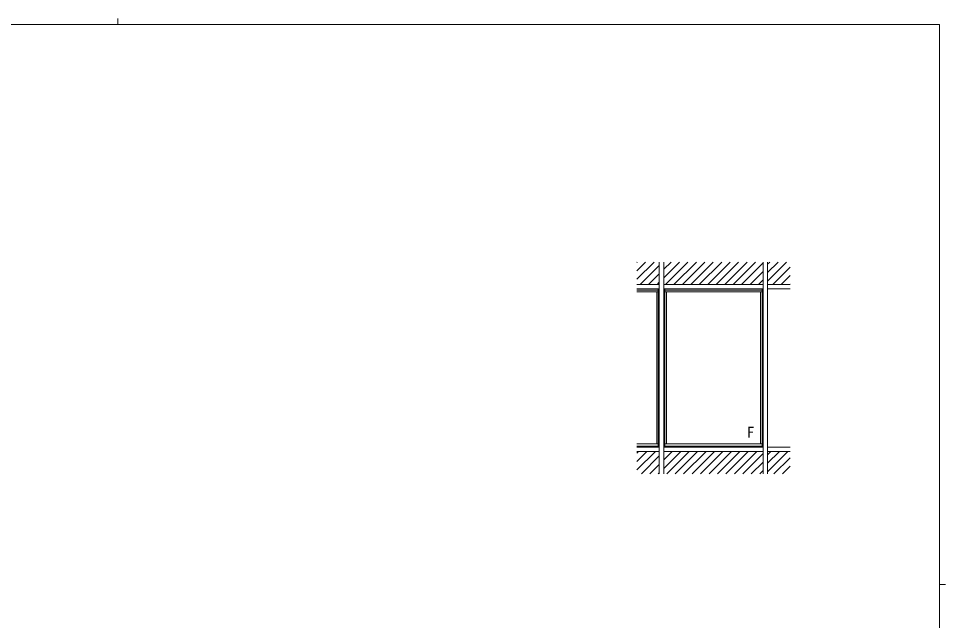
# Model space of a CAD drawing. Units: millimetres, scale not verified. Extents: x -567 to 567, y -403 to 403.
# Drawn here: x -79 to 541, y 0 to 403 of the extents above; entities that cross this region are included whole.
import ezdxf
from ezdxf.enums import TextEntityAlignment as Align

# ---------------------------------------------------------------- set-up
doc = ezdxf.new("R2010")
doc.units = ezdxf.units.MM
doc.header["$LTSCALE"] = 2
doc.layers.add('0-5_YKK_13', color=4, linetype='Continuous', lineweight=9)
doc.layers.add('0-8_YKK_A1', color=7, linetype='Continuous', lineweight=9)
doc.styles.add('ＭＳ ゴシック', font='')
doc.styles.get('ＭＳ ゴシック').set_extended_font_data('MS Gothic')

msp = doc.modelspace()

# ---------------------------------------------------------------- linework, layer by layer
at = {"layer": '0-5_YKK_13'}
for p, q in [((334.774, 239.725), (334.98, 239.931)), ((334.774, 234.068), (340.637, 239.931)), ((334.774, 228.412), (346.294, 239.931)), ((336.951, 224.931), (349.774, 237.755)), ((349.777, 98.129), (349.774, 239.931)), ((352.774, 239.931), (352.777, 98.129)), ((352.774, 235.098), (357.607, 239.931)), ((352.774, 229.441), (363.264, 239.931)), ((353.921, 224.931), (368.921, 239.931)), ((359.578, 224.931), (374.578, 239.931)), ((365.235, 224.931), (380.235, 239.931)), ((370.892, 224.931), (385.892, 239.931)), ((376.549, 224.931), (391.549, 239.931)), ((382.205, 224.931), (397.205, 239.931)), ((387.862, 224.931), (402.862, 239.931)), ((393.519, 224.931), (408.519, 239.931)), ((399.176, 224.931), (414.176, 239.931)), ((404.833, 224.931), (419.274, 239.372)), ((419.277, 98.129), (419.274, 239.931)), ((422.274, 239.931), (422.277, 98.129)), ((422.274, 238.529), (423.676, 239.931)), ((422.274, 232.872), (429.333, 239.931)), ((422.274, 227.216), (434.99, 239.931)), ((425.647, 224.931), (437.274, 236.559)), ((342.607, 224.931), (349.774, 232.098)), ((410.49, 224.931), (419.274, 233.716)), ((431.303, 224.931), (437.274, 230.902)), ((349.774, 224.931), (334.774, 224.931)), ((348.264, 224.931), (349.774, 226.441)), ((352.774, 224.931), (419.274, 224.931)), ((416.147, 224.931), (419.274, 228.059)), ((422.274, 224.931), (437.274, 224.931)), ((436.96, 224.931), (437.274, 225.245)), ((334.774, 221.931), (349.774, 221.931)), ((334.774, 221.181), (349.024, 221.181)), ((334.774, 220.081), (349.024, 220.081)), ((348.024, 220.081), (348.027, 118.179)), ((349.024, 221.931), (349.027, 116.129)), ((419.274, 221.931), (352.774, 221.931)), ((353.524, 221.931), (353.527, 116.129)), ((418.524, 221.181), (353.524, 221.181)), ((418.524, 220.081), (353.524, 220.081)), ((354.524, 220.081), (354.527, 118.179)), ((417.524, 220.081), (417.527, 118.179)), ((418.524, 221.931), (418.527, 116.129)), ((437.274, 221.931), (422.274, 221.931)), ((349.027, 118.179), (334.777, 118.179)), ((353.527, 118.179), (418.527, 118.179)), ((349.027, 116.779), (334.777, 116.779)), ((349.777, 116.129), (334.777, 116.129)), ((334.777, 113.129), (349.777, 113.129)), ((334.777, 112.099), (335.807, 113.129)), ((334.777, 106.442), (341.463, 113.129)), ((334.777, 100.785), (347.12, 113.129)), ((352.777, 116.129), (419.277, 116.129)), ((419.277, 113.129), (352.777, 113.129)), ((352.777, 107.472), (358.434, 113.129)), ((352.777, 101.815), (364.091, 113.129)), ((353.527, 116.779), (418.527, 116.779)), ((354.748, 98.129), (369.748, 113.129)), ((360.405, 98.129), (375.405, 113.129)), ((366.061, 98.129), (381.061, 113.129)), ((371.718, 98.129), (386.718, 113.129)), ((377.375, 98.129), (392.375, 113.129)), ((383.032, 98.129), (398.032, 113.129)), ((388.689, 98.129), (403.689, 113.129)), ((394.346, 98.129), (409.346, 113.129)), ((400.003, 98.129), (415.003, 113.129)), ((405.659, 98.129), (419.277, 111.746)), ((422.277, 116.129), (437.277, 116.129)), ((437.277, 113.129), (422.277, 113.129)), ((422.277, 110.903), (424.503, 113.129)), ((422.277, 105.246), (430.159, 113.129)), ((422.277, 99.59), (435.816, 113.129)), ((337.777, 98.129), (349.777, 110.129)), ((411.316, 98.129), (419.277, 106.09)), ((426.473, 98.129), (437.277, 108.933)), ((343.434, 98.129), (349.777, 104.472)), ((416.973, 98.129), (419.277, 100.433)), ((432.13, 98.129), (437.277, 103.276)), ((349.091, 98.129), (349.777, 98.815))]:
    msp.add_line(p, q, dxfattribs=at)
at = {"layer": '0-8_YKK_A1'}
for p, q in [((537.274, 399), (-562.726, 399)), ((-12.706, 403), (-12.706, 399)), ((537.274, 399), (537.274, -351)), ((537.274, 24), (541.274, 24))]:
    msp.add_line(p, q, dxfattribs=at)

# ---------------------------------------------------------------- texts
at = {"layer": '0-5_YKK_13', "style": 'ＭＳ ゴシック'}
msp.add_text('F', height=7.331, dxfattribs=at).set_placement((408.353, 120.178), align=Align.BOTTOM_LEFT)

doc.saveas('drawing.dxf')
